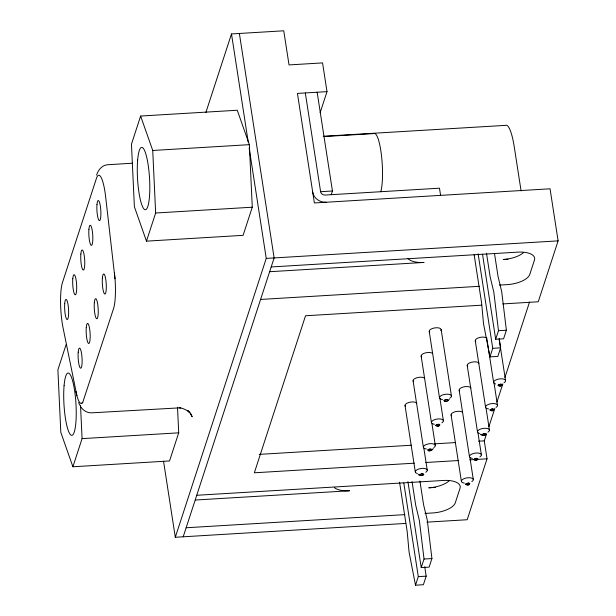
<?xml version="1.0" encoding="UTF-8"?>
<svg xmlns="http://www.w3.org/2000/svg" width="616" height="616" viewBox="0 0 616 616"><rect width="100%" height="100%" fill="white"/><g stroke="black" fill="none" stroke-linecap="round" stroke-linejoin="round"><path stroke-width="0.92" d="M66.174 344.382L57.889 369.8L60.807 432.347L72.904 466.766L169.531 460.96L178.709 432.825L177.516 407.238M140.633 116.047L131.462 144.183L134.38 206.737L146.469 241.149L243.104 235.343L252.275 207.207L249.357 144.66L237.268 110.241L140.633 116.047L152.73 150.466L155.648 213.013L146.469 241.149M72.904 466.766L82.074 438.63L80.527 405.459M205.852 112.566L231.493 33.942L283.753 30.8L289.035 64.919L322.561 62.901L327.004 91.638L320.151 112.674M405.775 523.423L175.306 537.268L266.243 258.404L249.157 148.071M183.198 536.79L274.128 257.927L239.378 33.464M331.254 194.633L332.44 190.991L317.148 92.231M424.717 566.705L426.18 576.153L423.385 584.723L415.5 585.2L418.295 576.63L403.811 483.06M419.927 481.104L423.592 504.766L427.258 520.012L431.924 558.558L429.121 567.128L421.236 567.606L424.031 559.028L419.365 520.489L415.708 505.236L412.042 481.573M499.168 338.377L500.631 347.832L497.836 356.402L489.951 356.88L492.746 348.302L478.116 253.792M494.525 253.723L498.044 276.438L501.709 291.691L506.375 330.23L503.58 338.808L495.688 339.277L498.483 330.707L493.816 292.161L490.159 276.915L486.494 253.253M426.888 522.152L467.182 519.735L487.04 458.812L484.261 440.856L486.594 433.71M488.927 426.557L494.848 408.4M496.92 402.04L502.849 383.853M504.928 377.485L529.537 302.017M327.004 91.638L297.428 93.416L314.383 202.949L550.05 188.796L558.111 240.871L538.245 301.786L502.818 303.919M96.581 175.136C98.067 170.131 101.971 165.173 107.515 164.749L132.448 163.209M82.767 402.317L113.552 308.593A30.199 5.806 86.6 0 0 115.015 278.817L105.636 196.758A30.199 5.806 86.6 0 0 96.396 178.478L62.455 282.559A30.199 5.806 86.6 0 0 63.001 327.504L76.892 395.711A30.199 5.806 86.6 0 0 80.504 403.234L81.697 403.372L82.767 402.317L81.674 403.372M447.755 400.723C448.54 399.006 444.798 399.43 444.144 400.454C444.56 402.71 449.033 400.685 449.38 398.968M431.631 450.173C432.417 448.463 428.674 448.887 428.02 449.903C428.436 452.159 432.909 450.134 433.256 448.425M323.246 136.267L505.451 125.371A40.263 7.739 86.6 0 1 514.337 147.355L521.09 190.952M152.73 150.466L249.357 144.66M305.313 92.939L320.605 191.707L332.44 190.991M155.648 213.013L252.275 207.207M266.243 258.404L558.111 240.871M271.186 266.951L517.694 252.144A20.136 8.67 -8.8 0 1 534.472 259.983L529.768 274.428A20.136 8.67 -8.8 0 1 507.107 284.638L499.43 285.093M269.831 271.702L424.047 262.439A20.136 8.67 -8.8 0 1 407.923 258.358M508.015 259.205L503.21 259.498A20.136 8.67 -8.8 0 0 523.408 252.691M260.591 299.445L479.287 286.309M481.743 305.182L305.536 315.762L254.339 472.795L414.26 463.186M498.483 330.707L506.375 330.23M492.746 348.302L500.631 347.832M82.074 438.63L178.709 432.825M259.213 454.377L411.48 445.229M434.465 443.851L455.532 442.581M478.517 441.202L484.261 440.856M425.756 462.5L458.312 460.545M469.808 459.852L474.59 459.567M477.469 459.39L487.04 458.812M196.735 495.279L443.243 480.472A20.136 8.67 -8.8 0 1 460.021 488.311L455.316 502.748A20.136 8.67 -8.8 0 1 432.655 512.959L424.978 513.421M195.38 500.023L349.595 490.76A20.136 8.67 -8.8 0 1 334.426 487.664M435.489 487.41L428.759 487.818A20.136 8.67 -8.8 0 0 448.956 481.011M186.14 527.766L404.835 514.63M424.031 559.028L431.924 558.558M418.295 576.63L426.18 576.153M323.993 136.544L373.935 133.595A31.208 5.998 86.6 0 1 381.466 155.417A31.208 5.998 86.6 0 1 380.773 191.784M482.42 435.304C483.414 436.036 487.31 434.881 485.354 433.756C482.151 432.663 482.297 437.013 480.318 434.103M420.235 475.406C421.228 476.137 425.125 474.982 423.161 473.858C419.958 472.765 420.112 477.115 418.125 474.205M80.896 407.068C83.445 410.849 87.68 413.205 92.284 412.797L180.773 407.792L179.187 407.692L182.898 408.539L186.494 410.179L189.743 412.581L187.834 410.549L190.375 413.444L192.184 416.747L190.375 413.02M78.602 402.548L79.995 405.413M75.868 391.329L76.892 395.711M489.951 356.88L483.522 323.747L481.62 303.087L474.151 254.816M415.5 585.2L409.07 552.075L407.168 531.408L399.553 482.189M499.253 339.878L505.574 380.688M482.52 254.215L495.688 339.277M493.986 382.636L497.512 405.42M486.709 337.768L493.616 382.374M486.07 408.316L489.45 430.145M475.267 340.663L485.554 407.107M478.008 433.04L481.381 454.877M467.205 365.388L477.492 431.831M440.594 195.372L439.485 188.188L325.102 195.056A4.027 3.55 18.1 0 1 320.605 191.707M469.939 457.773L473.319 479.602M459.143 390.12L469.43 456.556M441.164 329.622L451.451 396.065M451.081 414.845L461.369 481.288M439.863 398.013L443.389 420.79M429.206 331.308L439.493 397.751M431.947 423.685L435.327 445.522M421.144 356.033L431.431 422.476M423.885 448.417L427.265 470.247M413.082 380.765L423.369 447.201M405.02 405.49L415.307 471.933M407.923 481.597L421.236 567.606M231.493 33.942L248.279 142.365M163.533 461.176L175.306 537.268M114.453 273.004L115.015 278.817M442.473 399.553A6.037 2.603 -8.8 0 1 440.509 396.065A6.037 2.603 -8.8 0 1 449.141 394.371A6.037 2.603 -8.8 0 1 449.942 398.09M417.309 473.55A6.037 2.603 -8.8 0 1 416.816 469.908A6.037 2.603 -8.8 0 1 425.263 468.63A6.037 2.603 -8.8 0 1 425.756 472.272M426.349 449.01A6.037 2.603 -8.8 0 1 424.385 445.522A6.037 2.603 -8.8 0 1 433.01 443.828A6.037 2.603 -8.8 0 1 433.818 447.547M434.411 424.285A6.037 2.603 -8.8 0 1 432.447 420.79A6.037 2.603 -8.8 0 1 441.079 419.096A6.037 2.603 -8.8 0 1 441.88 422.815M488.534 408.908A6.037 2.603 -8.8 0 1 486.571 405.42A6.037 2.603 -8.8 0 1 495.202 403.726A6.037 2.603 -8.8 0 1 496.003 407.445M472.41 458.366A6.037 2.603 -8.8 0 1 470.447 454.87A6.037 2.603 -8.8 0 1 479.071 453.183A6.037 2.603 -8.8 0 1 479.872 456.903M479.494 433.448A6.037 2.603 -8.8 0 1 479.002 429.806A6.037 2.603 -8.8 0 1 487.448 428.528A6.037 2.603 -8.8 0 1 487.941 432.17M495.618 383.991A6.037 2.603 -8.8 0 1 495.125 380.349A6.037 2.603 -8.8 0 1 503.572 379.071A6.037 2.603 -8.8 0 1 504.065 382.721M464.341 483.09A6.037 2.603 -8.8 0 1 462.377 479.602A6.037 2.603 -8.8 0 1 471.009 477.908A6.037 2.603 -8.8 0 1 471.81 481.627M405.559 406.429A6.037 2.603 -8.8 0 1 409.062 402.41A6.037 2.603 -8.8 0 1 416.824 403.318M413.629 381.697A6.037 2.603 -8.8 0 1 416.562 377.847A6.037 2.603 -8.8 0 1 424.493 378.139M421.69 356.972A6.037 2.603 -8.8 0 1 424.624 353.122A6.037 2.603 -8.8 0 1 432.563 353.415M429.752 332.247A6.037 2.603 -8.8 0 1 434.888 327.881A6.037 2.603 -8.8 0 1 440.84 330.607M451.62 415.785A6.037 2.603 -8.8 0 1 454.562 411.927A6.037 2.603 -8.8 0 1 462.493 412.22M459.682 391.052A6.037 2.603 -8.8 0 1 463.186 387.033A6.037 2.603 -8.8 0 1 470.947 387.949M475.814 341.595A6.037 2.603 -8.8 0 1 478.201 337.945A6.037 2.603 -8.8 0 1 486.055 337.653M467.752 366.327A6.037 2.603 -8.8 0 1 471.248 362.308A6.037 2.603 -8.8 0 1 479.009 363.217M326.218 202.24A12.081 10.649 18.1 0 1 312.712 192.177M435.997 425.34C440.163 428.674 441.403 421.506 435.997 425.34M465.927 484.153C470.1 487.479 471.332 480.318 465.927 484.153M473.989 459.428C478.162 462.755 479.394 455.594 473.989 459.428M490.12 409.971C494.286 413.298 495.526 406.137 490.12 409.971M498.182 385.246C502.348 388.573 503.588 381.412 498.182 385.246M419.95 474.636L420.027 475.275L421.906 475.544L423.831 474.397L421.767 473.812L419.95 474.636M428.02 449.903L428.089 450.542L429.252 450.858L431.392 450.35L431.893 449.672L429.829 449.087L428.02 449.903M436.082 425.179L436.151 425.818L438.038 426.095L439.955 424.948L437.899 424.362L436.082 425.179M444.144 400.454L444.221 401.093L445.383 401.409L446.862 401.185L448.025 400.215L446.677 399.592L444.144 400.454M466.012 483.983L466.089 484.63L467.251 484.946L468.73 484.723L469.892 483.752L468.545 483.129L466.012 483.983M474.074 459.259L474.151 459.898L476.029 460.175L477.954 459.028L475.891 458.443L474.074 459.259M482.143 434.534L482.213 435.173L484.091 435.443L486.016 434.303L483.953 433.718L482.143 434.534M490.205 409.802L490.274 410.448L492.161 410.718L494.078 409.571L492.022 408.986L490.205 409.802M498.267 385.077L498.344 385.716L500.223 385.993L502.148 384.846L500.8 384.215L498.267 385.077M64.079 385.685A31.208 5.998 86.6 0 0 71.094 435.166A31.208 5.998 86.6 0 0 74.775 391.791A31.208 5.998 86.6 0 0 64.079 385.685M137.645 160.075A31.208 5.998 86.6 0 0 144.66 209.548A31.208 5.998 86.6 0 0 148.348 166.174A31.208 5.998 86.6 0 0 137.645 160.075M102.395 278.032A10.064 1.933 86.6 0 0 104.658 293.986A10.064 1.933 86.6 0 0 105.844 279.995A10.064 1.933 86.6 0 0 102.395 278.032M94.333 302.756A10.064 1.933 86.6 0 0 96.597 318.718A10.064 1.933 86.6 0 0 97.782 304.728A10.064 1.933 86.6 0 0 94.333 302.756M86.271 327.481A10.064 1.933 86.6 0 0 88.535 343.443A10.064 1.933 86.6 0 0 89.72 329.452A10.064 1.933 86.6 0 0 86.271 327.481M78.209 352.213A10.064 1.933 86.6 0 0 80.473 368.168A10.064 1.933 86.6 0 0 81.659 354.177A10.064 1.933 86.6 0 0 78.209 352.213M96.974 204.612A10.064 1.933 86.6 0 0 99.238 220.574A10.064 1.933 86.6 0 0 100.423 206.576A10.064 1.933 86.6 0 0 96.974 204.612M88.912 229.337A10.064 1.933 86.6 0 0 91.176 245.299A10.064 1.933 86.6 0 0 92.362 231.308A10.064 1.933 86.6 0 0 88.912 229.337M80.85 254.061A10.064 1.933 86.6 0 0 83.114 270.024A10.064 1.933 86.6 0 0 84.3 256.033A10.064 1.933 86.6 0 0 80.85 254.061M72.788 278.794A10.064 1.933 86.6 0 0 75.052 294.756A10.064 1.933 86.6 0 0 76.238 280.757A10.064 1.933 86.6 0 0 72.788 278.794M64.726 303.519A10.064 1.933 86.6 0 0 66.99 319.481A10.064 1.933 86.6 0 0 68.176 305.49A10.064 1.933 86.6 0 0 64.726 303.519"/></g></svg>
